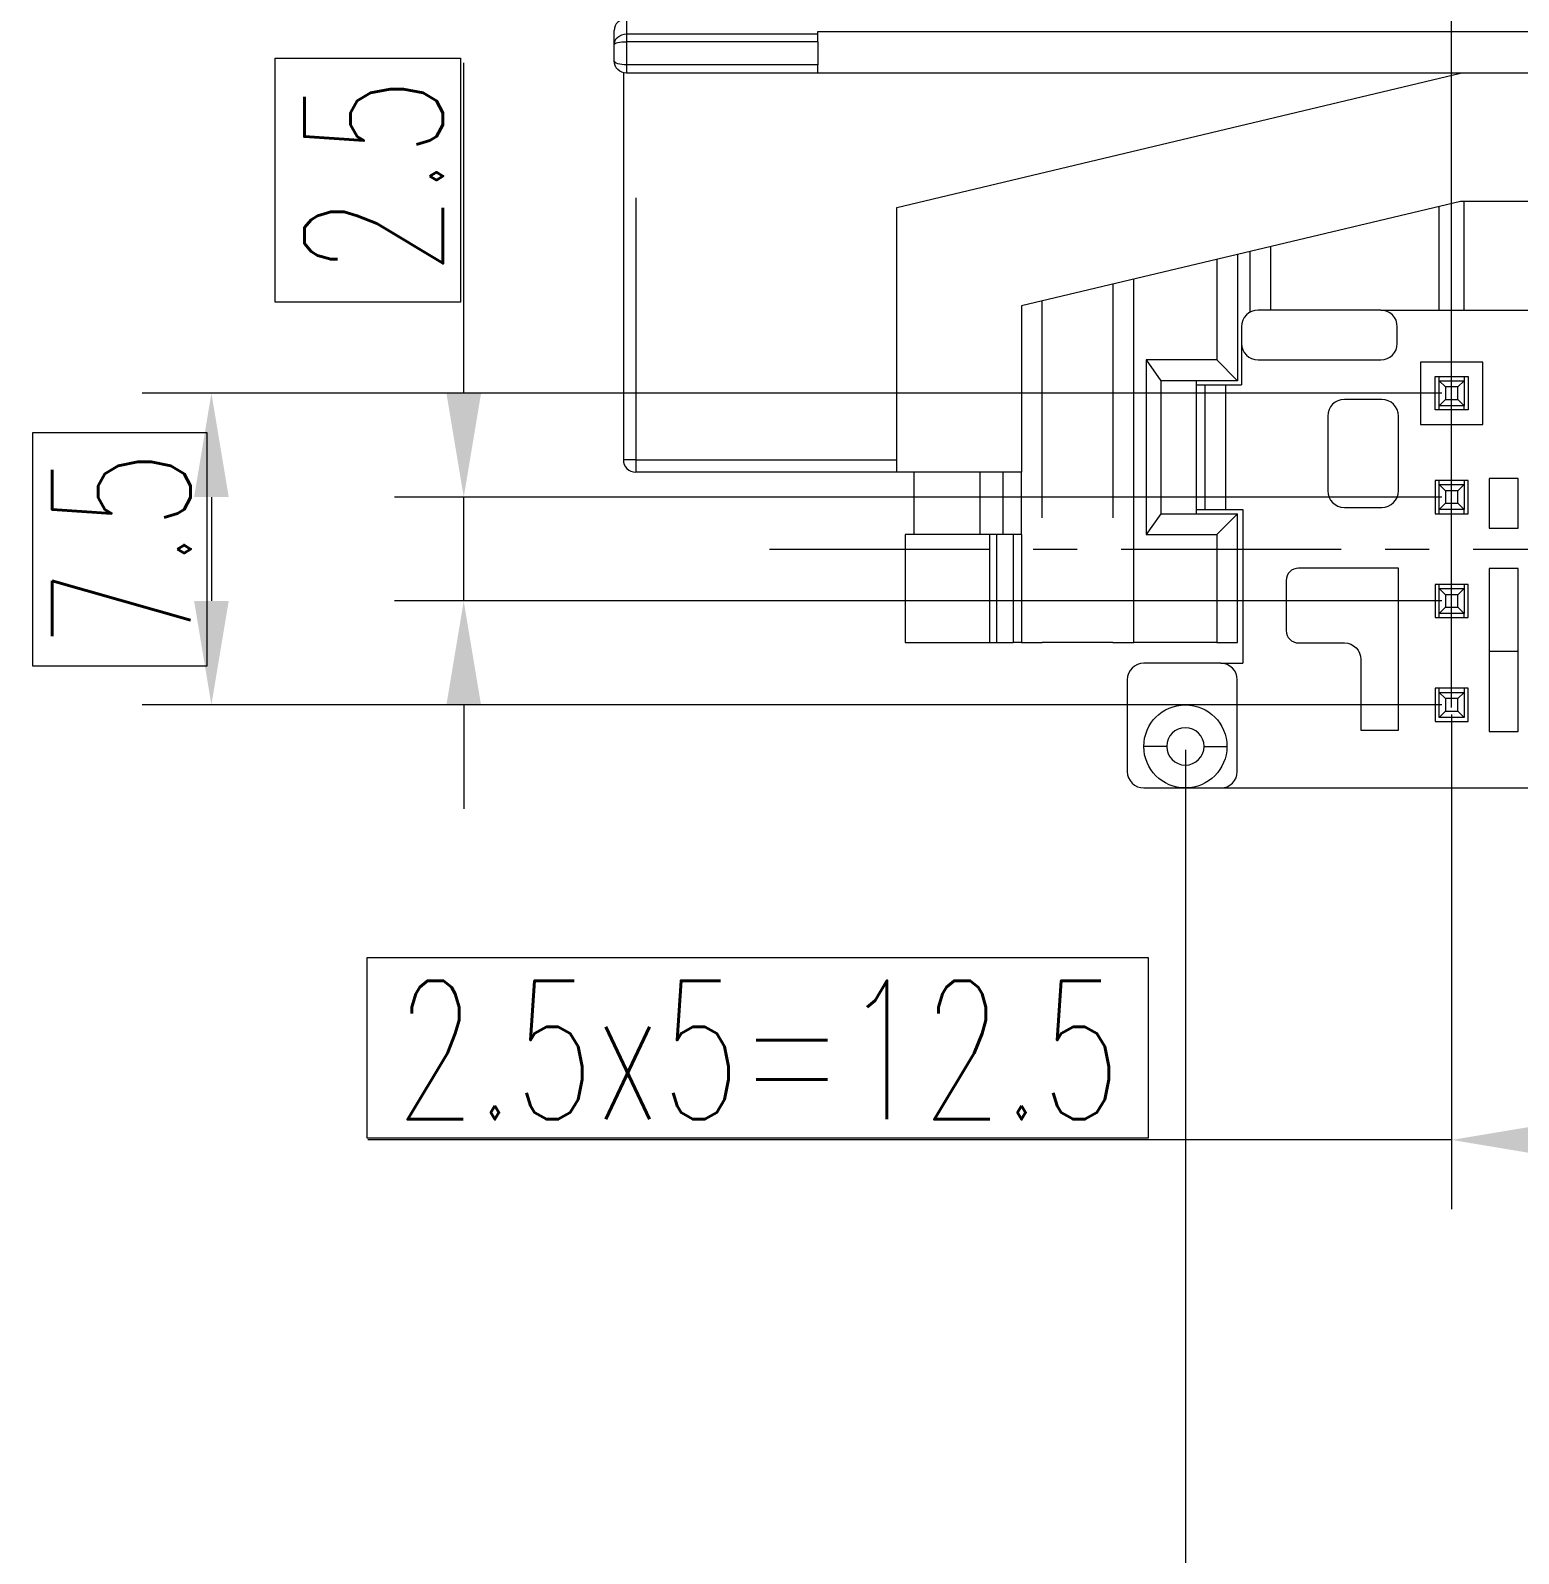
# Model space of a CAD drawing. Header units: millimetres. Extents: x 973 to 1237, y 285 to 472.
# Drawn here: x 1034.37 to 1055.86, y 313.16 to 335.15 of the extents above; entities that cross this region are included whole.
import ezdxf

# ---------------------------------------------------------------- set-up
doc = ezdxf.new("R2010")
doc.units = ezdxf.units.MM
doc.linetypes.add('CENTER', pattern=[50.8, 31.75, -6.35, 6.35, -6.35])
for name, color, linetype, true_color in [('3', 7, 'Continuous', 0xffffff), ('6', 7, 'Continuous', 0xffffff), ('7', 7, 'Continuous', 0xffffff)]:
    doc.layers.add(name, color=color, linetype=linetype, true_color=true_color)
doc.layers.add('尺寸线层', color=3, linetype='Continuous')
doc.styles.get("Standard").update_dxf_attribs({"font": 'txt', "bigfont": 'gbcbig.shx'})
doc.styles.add('标准', font='txt.shx', dxfattribs={"width": 0.667})
doc.dimstyles.new('小粟', dxfattribs={"dimtxt": 2, "dimasz": 1.5, "dimexe": 1, "dimexo": 0.05, "dimgap": 0.3, "dimtad": 1, "dimdsep": 46, "dimtxsty": 'Standard', "dimcen": 2.5, "dimadec": 0, "dimazin": 0, "dimtfac": 1, "dimtmove": 0, "dimatfit": 3, "dimfxl": 1, "dimlwd": 13, "dimlwe": 13, "dimarcsym": 0})

# ---------------------------------------------------------------- blocks, each defined once
blk = doc.blocks.new('*D560')
at = {"layer": 'DEFPOINTS', "color": 0}
for p in [(1054.801, 328.414), (1040.629, 326.914), (1054.801, 326.914)]:
    blk.add_point(p, dxfattribs=at)
at = {"layer": '尺寸线层', "color": 0, "lineweight": 13}
for p, q in [((1040.629, 329.914), (1040.629, 334.682)), ((1054.751, 328.414), (1039.629, 328.414)), ((1040.629, 326.914), (1040.629, 328.414)), ((1054.751, 326.914), (1039.629, 326.914)), ((1040.629, 325.414), (1040.629, 323.914))]:
    blk.add_line(p, q, dxfattribs=at)
at = {"layer": '尺寸线层', "color": 0}
for points in [[(1040.379, 329.914), (1040.879, 329.914), (1040.629, 328.414)], [(1040.379, 325.414), (1040.879, 325.414), (1040.629, 326.914)]]:
    blk.add_solid(points, dxfattribs=at)
at = {"layer": '尺寸线层', "color": 0, "insert": (1039.329, 333.048), "char_height": 2, "attachment_point": 5, "rotation": 90, "style": '标准'}
blk.add_mtext('2.5', dxfattribs=at)
blk = doc.blocks.new('*D561')
at = {"layer": 'DEFPOINTS', "color": 0}
for p in [(1054.801, 329.914), (1036.986, 325.414), (1054.801, 325.414)]:
    blk.add_point(p, dxfattribs=at)
at = {"layer": '尺寸线层', "color": 0, "lineweight": 13}
for p, q in [((1054.751, 329.914), (1035.986, 329.914)), ((1036.986, 328.414), (1036.986, 326.914)), ((1054.751, 325.414), (1035.986, 325.414))]:
    blk.add_line(p, q, dxfattribs=at)
at = {"layer": '尺寸线层', "color": 0}
for points in [[(1036.736, 328.414), (1037.236, 328.414), (1036.986, 329.914)], [(1036.736, 326.914), (1037.236, 326.914), (1036.986, 325.414)]]:
    blk.add_solid(points, dxfattribs=at)
at = {"layer": '尺寸线层', "color": 0, "insert": (1035.686, 327.664), "char_height": 2, "attachment_point": 5, "rotation": 90, "style": '标准'}
blk.add_mtext('7.5', dxfattribs=at)
blk = doc.blocks.new('*D562')
at = {"layer": 'DEFPOINTS', "color": 0}
for p in [(1056.391, 341.025), (1054.891, 325.324), (1056.391, 325.324)]:
    blk.add_point(p, dxfattribs=at)
at = {"layer": '尺寸线层', "color": 0, "lineweight": 13}
for p, q in [((1054.891, 325.374), (1054.891, 342.025)), ((1056.391, 325.374), (1056.391, 342.025)), ((1053.391, 341.025), (1051.891, 341.025)), ((1054.891, 341.025), (1056.391, 341.025)), ((1057.891, 341.025), (1062.659, 341.025))]:
    blk.add_line(p, q, dxfattribs=at)
at = {"layer": '尺寸线层', "color": 0}
for points in [[(1053.391, 341.275), (1053.391, 340.775), (1054.891, 341.025)], [(1057.891, 341.275), (1057.891, 340.775), (1056.391, 341.025)]]:
    blk.add_solid(points, dxfattribs=at)
at = {"layer": '尺寸线层', "color": 0, "insert": (1061.025, 342.325), "char_height": 2, "attachment_point": 5, "style": '标准'}
blk.add_mtext('2.5', dxfattribs=at)
blk = doc.blocks.new('*D563')
at = {"layer": 'DEFPOINTS', "color": 0}
for p in [(1054.891, 325.324), (1062.391, 325.324), (1062.391, 319.132)]:
    blk.add_point(p, dxfattribs=at)
at = {"layer": '尺寸线层', "color": 0, "lineweight": 13}
for p, q in [((1054.891, 325.274), (1054.891, 318.132)), ((1062.391, 325.274), (1062.391, 318.132)), ((1054.891, 319.132), (1039.245, 319.132)), ((1060.891, 319.132), (1056.391, 319.132))]:
    blk.add_line(p, q, dxfattribs=at)
at = {"layer": '尺寸线层', "color": 0}
for points in [[(1056.391, 319.382), (1056.391, 318.882), (1054.891, 319.132)], [(1060.891, 319.382), (1060.891, 318.882), (1062.391, 319.132)]]:
    blk.add_solid(points, dxfattribs=at)
at = {"layer": '尺寸线层', "color": 0, "insert": (1044.881, 320.432), "char_height": 2, "attachment_point": 5, "style": '标准'}
blk.add_mtext('2.5x5=12.5', dxfattribs=at)
blk = doc.blocks.new('*D567')
at = {"layer": 'DEFPOINTS', "color": 0}
for p in [(1051.047, 324.814), (1070.547, 324.814), (1070.547, 310.482)]:
    blk.add_point(p, dxfattribs=at)
at = {"layer": '尺寸线层', "color": 0, "lineweight": 13}
for p, q in [((1051.047, 324.764), (1051.047, 309.482)), ((1070.547, 324.764), (1070.547, 309.482)), ((1052.547, 310.482), (1069.047, 310.482))]:
    blk.add_line(p, q, dxfattribs=at)
at = {"layer": '尺寸线层', "color": 0}
for points in [[(1052.547, 310.732), (1052.547, 310.232), (1051.047, 310.482)], [(1069.047, 310.732), (1069.047, 310.232), (1070.547, 310.482)]]:
    blk.add_solid(points, dxfattribs=at)
at = {"layer": '尺寸线层', "color": 0, "insert": (1060.797, 311.782), "char_height": 2, "attachment_point": 5, "style": '标准'}
blk.add_mtext('32.5', dxfattribs=at)

msp = doc.modelspace()

# ---------------------------------------------------------------- linework, layer by layer
at = {"color": 2, "lineweight": 13}
for points in [[(1040.583, 331.228), (1037.907, 331.228), (1037.907, 334.753), (1040.583, 334.753)], [(1036.918, 325.974), (1034.408, 325.974), (1034.408, 329.349), (1036.918, 329.349)], [(1039.232, 319.165), (1050.515, 319.165), (1050.515, 321.764), (1039.232, 321.764)]]:
    msp.add_lwpolyline(points, close=True, dxfattribs=at)
at = {"layer": '3', "color": 7, "linetype": 'Continuous', "lineweight": 18}
for p, q in [((1042.801, 334.947), (1042.801, 335.151)), ((1042.801, 334.714), (1042.801, 334.947)), ((1045.741, 335.103), (1045.741, 335.138)), ((1045.741, 335.138), (1075.861, 335.138)), ((1045.741, 334.989), (1045.741, 335.103)), ((1045.741, 334.989), (1045.741, 334.654)), ((1042.933, 334.541), (1042.933, 328.954)), ((1045.741, 334.534), (1042.981, 334.534)), ((1045.741, 334.534), (1045.741, 334.654)), ((1075.861, 334.534), (1045.741, 334.534)), ((1046.881, 332.596), (1055.021, 334.534)), ((1046.881, 328.774), (1046.881, 332.596)), ((1055.021, 332.684), (1048.681, 331.174)), ((1066.58, 332.684), (1055.021, 332.684)), ((1051.501, 331.846), (1051.501, 330.394)), ((1051.801, 331.917), (1051.801, 330.094)), ((1051.981, 331.084), (1051.981, 331.96)), ((1050.301, 326.314), (1050.301, 331.56)), ((1048.681, 331.174), (1048.681, 328.774)), ((1050.481, 330.394), (1050.481, 327.874)), ((1050.481, 330.394), (1050.691, 330.094)), ((1051.501, 330.394), (1050.481, 330.394)), ((1051.801, 330.094), (1051.501, 330.394)), ((1051.801, 330.094), (1050.691, 330.094)), ((1050.691, 330.094), (1050.691, 328.174)), ((1051.201, 330.094), (1051.201, 328.174)), ((1046.881, 328.774), (1043.113, 328.774)), ((1048.681, 328.774), (1046.881, 328.774)), ((1047.133, 327.874), (1047.133, 328.774)), ((1048.081, 328.774), (1048.081, 327.874)), ((1048.411, 328.774), (1048.411, 327.874)), ((1048.681, 327.874), (1048.681, 328.774)), ((1050.691, 328.174), (1050.481, 327.874)), ((1050.691, 328.174), (1051.801, 328.174)), ((1051.501, 327.874), (1051.801, 328.174)), ((1051.801, 326.314), (1051.801, 328.174)), ((1048.225, 327.874), (1047.001, 327.874)), ((1047.001, 327.874), (1047.001, 326.314)), ((1048.324, 327.874), (1048.225, 327.874)), ((1048.561, 327.874), (1048.324, 327.874)), ((1048.681, 327.874), (1048.561, 327.874)), ((1048.681, 327.874), (1048.681, 326.314)), ((1050.481, 327.874), (1051.501, 327.874)), ((1051.501, 327.874), (1051.501, 326.314)), ((1047.001, 326.314), (1048.225, 326.314)), ((1048.225, 326.314), (1048.324, 326.314)), ((1048.324, 326.314), (1048.561, 326.314)), ((1048.681, 326.314), (1048.561, 326.314)), ((1048.681, 326.314), (1048.981, 326.314)), ((1050.001, 326.314), (1048.981, 326.314)), ((1050.001, 326.314), (1050.301, 326.314)), ((1051.501, 326.314), (1050.301, 326.314)), ((1051.501, 326.314), (1051.801, 326.314))]:
    msp.add_line(p, q, dxfattribs=at)
at = {"layer": '3', "color": 155, "linetype": 'Continuous', "lineweight": 13}
for p, q in [((1042.981, 335.321), (1042.981, 335.103)), ((1042.981, 335.103), (1045.741, 335.103)), ((1042.981, 335.103), (1042.981, 334.989)), ((1045.741, 334.989), (1042.981, 334.989)), ((1042.981, 334.989), (1042.981, 334.654)), ((1045.741, 334.654), (1042.981, 334.654)), ((1042.981, 334.654), (1042.981, 334.534)), ((1043.113, 332.734), (1043.113, 328.954)), ((1052.281, 331.114), (1052.281, 332.032)), ((1050.001, 331.489), (1050.001, 328.114)), ((1048.981, 328.114), (1048.981, 331.246)), ((1043.113, 328.954), (1042.933, 328.954)), ((1043.113, 328.954), (1043.113, 328.774)), ((1043.113, 328.954), (1046.881, 328.954)), ((1048.225, 326.314), (1048.225, 327.874)), ((1048.324, 326.314), (1048.324, 327.874)), ((1048.561, 327.874), (1048.561, 326.314))]:
    msp.add_line(p, q, dxfattribs=at)
at = {"layer": '3', "color": 7, "linetype": 'Continuous', "lineweight": 18, "extrusion": (0, 0, -1)}
msp.add_arc((-1042.981, 334.714), 0.18, 270, 0, dxfattribs=at)
at = {"layer": '3', "color": 7, "linetype": 'Continuous', "lineweight": 18}
msp.add_arc((1043.113, 328.954), 0.18, 180, 270, dxfattribs=at)
at = {"layer": '3', "color": 155, "linetype": 'Continuous', "lineweight": 13}
msp.add_ellipse((1042.981, 335.151), major_axis=(0.18, 0), ratio=0.94299, start_param=1.570796, end_param=3.141593, dxfattribs=at)
at = {"layer": '3', "color": 7, "linetype": 'Continuous', "lineweight": 18, "extrusion": (0, 0, -1)}
msp.add_ellipse((1042.981, 334.947), major_axis=(0.18, 0), ratio=0.864499, start_param=3.141593, end_param=4.712389, dxfattribs=at)
at = {"layer": '3', "color": 155, "linetype": 'Continuous', "lineweight": 13, "extrusion": (0, 0, -1)}
for centre, ratio, start_param, end_param in [((1042.981, 334.947), 0.235838, 3.141593, 4.712389), ((1042.981, 334.714), 0.333333, 1.570796, 3.141593)]:
    msp.add_ellipse(centre, major_axis=(0.18, 0), ratio=ratio, start_param=start_param, end_param=end_param, dxfattribs=at)
at = {"layer": '6', "color": 7, "linetype": 'Continuous', "lineweight": 18}
for p, q in [((1053.867, 331.114), (1052.097, 331.114)), ((1053.867, 331.114), (1067.727, 331.114)), ((1051.857, 330.874), (1051.857, 330.634)), ((1054.107, 330.634), (1054.107, 330.874)), ((1051.857, 330.634), (1051.857, 330.034)), ((1052.097, 330.394), (1053.867, 330.394)), ((1054.441, 330.364), (1054.441, 329.464)), ((1055.341, 330.364), (1054.441, 330.364)), ((1055.341, 329.464), (1055.341, 330.364)), ((1054.651, 329.674), (1054.651, 330.154)), ((1054.651, 330.154), (1055.131, 330.154)), ((1055.131, 330.154), (1055.131, 329.674)), ((1051.201, 330.034), (1051.332, 330.034)), ((1051.332, 328.234), (1051.332, 330.034)), ((1051.332, 330.034), (1051.632, 330.034)), ((1051.632, 330.034), (1051.857, 330.034)), ((1053.882, 329.824), (1053.342, 329.824)), ((1055.131, 329.674), (1054.651, 329.674)), ((1053.102, 329.584), (1053.102, 328.504)), ((1054.122, 328.504), (1054.122, 329.584)), ((1054.441, 329.464), (1055.341, 329.464)), ((1054.651, 328.654), (1054.651, 328.174)), ((1055.131, 328.654), (1054.651, 328.654)), ((1055.131, 328.174), (1055.131, 328.654)), ((1055.431, 328.684), (1055.431, 327.964)), ((1055.851, 328.684), (1055.431, 328.684)), ((1055.851, 327.964), (1055.851, 328.684)), ((1051.201, 328.234), (1051.332, 328.234)), ((1051.332, 328.234), (1051.632, 328.234)), ((1051.632, 328.234), (1051.875, 328.234)), ((1051.875, 328.234), (1051.875, 326.014)), ((1053.342, 328.264), (1053.882, 328.264)), ((1054.651, 328.174), (1055.131, 328.174)), ((1055.431, 327.964), (1055.851, 327.964)), ((1054.122, 327.388), (1052.682, 327.388)), ((1054.122, 325.048), (1054.122, 327.388)), ((1055.431, 327.382), (1055.431, 325.03)), ((1055.851, 327.382), (1055.431, 327.382)), ((1055.851, 325.03), (1055.851, 327.382)), ((1052.502, 327.208), (1052.502, 326.488)), ((1054.651, 327.154), (1054.651, 326.674)), ((1055.131, 327.154), (1054.651, 327.154)), ((1055.131, 326.674), (1055.131, 327.154)), ((1054.651, 326.674), (1055.131, 326.674)), ((1052.682, 326.308), (1053.342, 326.308)), ((1055.431, 326.188), (1055.851, 326.188)), ((1051.557, 326.014), (1050.447, 326.014)), ((1051.557, 326.014), (1051.875, 326.014)), ((1053.582, 326.068), (1053.582, 325.048)), ((1050.207, 325.774), (1050.207, 324.454)), ((1051.797, 324.454), (1051.797, 325.774)), ((1054.651, 325.654), (1054.651, 325.174)), ((1055.131, 325.654), (1054.651, 325.654)), ((1055.131, 325.174), (1055.131, 325.654)), ((1053.582, 325.048), (1054.122, 325.048)), ((1054.651, 325.174), (1055.131, 325.174)), ((1055.431, 325.03), (1055.851, 325.03)), ((1050.447, 324.214), (1051.047, 324.214)), ((1051.047, 324.214), (1051.557, 324.214)), ((1051.557, 324.214), (1070.037, 324.214))]:
    msp.add_line(p, q, dxfattribs=at)
at = {"layer": '6', "color": 155, "linetype": 'Continuous', "lineweight": 13}
for p, q in [((1051.632, 328.234), (1051.632, 330.034)), ((1050.777, 324.814), (1050.447, 324.814)), ((1051.317, 324.814), (1051.647, 324.814))]:
    msp.add_line(p, q, dxfattribs=at)
at = {"layer": '6', "color": 1, "linetype": 'CENTER', "lineweight": 13, "ltscale": 0.1}
msp.add_line((1045.042, 327.664), (1076.605, 327.664), dxfattribs=at)
at = {"layer": '6', "color": 7, "linetype": 'Continuous', "lineweight": 18}
for centre, radius, start, end in [((1052.097, 330.874), 0.24, 90, 180), ((1053.867, 330.874), 0.24, 0, 90), ((1052.097, 330.634), 0.24, 180, 270), ((1053.867, 330.634), 0.24, 270, 0), ((1053.342, 329.584), 0.24, 90, 180), ((1053.882, 329.584), 0.24, 0, 90), ((1053.342, 328.504), 0.24, 180, 270), ((1053.882, 328.504), 0.24, 270, 0), ((1052.682, 327.208), 0.18, 90, 180), ((1052.682, 326.488), 0.18, 180, 270), ((1050.447, 325.774), 0.24, 90, 180), ((1051.557, 325.774), 0.24, 0, 90), ((1051.047, 324.814), 0.27, 0, 180), ((1051.047, 324.814), 0.27, 180, 0), ((1050.447, 324.454), 0.24, 180, 270), ((1051.557, 324.454), 0.24, 270, 0)]:
    msp.add_arc(centre, radius, start, end, dxfattribs=at)
at = {"layer": '6', "color": 7, "linetype": 'Continuous', "lineweight": 18, "extrusion": (0, 0, -1)}
for centre, radius, start, end in [((-1053.342, 326.068), 0.24, 90, 180), ((-1051.047, 324.814), 0.6, 0, 180), ((-1051.047, 324.814), 0.6, 180, 0)]:
    msp.add_arc(centre, radius, start, end, dxfattribs=at)
at = {"layer": '7', "color": 7, "linetype": 'Continuous', "lineweight": 18}
for p, q in [((1054.711, 331.114), (1054.711, 332.61)), ((1055.071, 331.114), (1055.071, 332.684)), ((1054.711, 330.094), (1054.711, 330.154)), ((1054.711, 330.094), (1055.071, 330.094)), ((1054.711, 330.094), (1054.801, 330.004)), ((1054.711, 329.734), (1054.711, 330.094)), ((1054.981, 330.004), (1055.071, 330.094)), ((1055.071, 330.154), (1055.071, 330.094)), ((1055.071, 330.094), (1055.071, 329.734)), ((1054.801, 330.004), (1054.801, 329.824)), ((1054.981, 330.004), (1054.801, 330.004)), ((1054.981, 329.824), (1054.981, 330.004)), ((1054.801, 329.824), (1054.711, 329.734)), ((1055.071, 329.734), (1054.711, 329.734)), ((1054.711, 329.674), (1054.711, 329.734)), ((1054.801, 329.824), (1054.981, 329.824)), ((1055.071, 329.734), (1054.981, 329.824)), ((1055.071, 329.674), (1055.071, 329.734)), ((1054.711, 328.594), (1054.711, 328.654)), ((1054.801, 328.504), (1054.711, 328.594)), ((1054.711, 328.234), (1054.711, 328.594)), ((1054.711, 328.594), (1055.071, 328.594)), ((1055.071, 328.594), (1054.981, 328.504)), ((1055.071, 328.654), (1055.071, 328.594)), ((1055.071, 328.594), (1055.071, 328.234)), ((1054.801, 328.324), (1054.711, 328.234)), ((1054.801, 328.504), (1054.801, 328.324)), ((1054.981, 328.504), (1054.801, 328.504)), ((1054.801, 328.324), (1054.981, 328.324)), ((1054.981, 328.324), (1054.981, 328.504)), ((1055.071, 328.234), (1054.981, 328.324)), ((1054.711, 328.174), (1054.711, 328.234)), ((1055.071, 328.234), (1054.711, 328.234)), ((1055.071, 328.174), (1055.071, 328.234)), ((1054.711, 327.094), (1054.711, 327.154)), ((1054.801, 327.004), (1054.711, 327.094)), ((1054.711, 326.734), (1054.711, 327.094)), ((1054.711, 327.094), (1055.071, 327.094)), ((1054.801, 327.004), (1054.801, 326.824)), ((1054.981, 327.004), (1054.801, 327.004)), ((1055.071, 327.094), (1054.981, 327.004)), ((1054.981, 326.824), (1054.981, 327.004)), ((1055.071, 327.154), (1055.071, 327.094)), ((1055.071, 327.094), (1055.071, 326.734)), ((1054.801, 326.824), (1054.711, 326.734)), ((1054.801, 326.824), (1054.981, 326.824)), ((1055.071, 326.734), (1054.981, 326.824)), ((1054.711, 326.674), (1054.711, 326.734)), ((1055.071, 326.734), (1054.711, 326.734)), ((1055.071, 326.674), (1055.071, 326.734)), ((1054.711, 325.594), (1054.711, 325.654)), ((1054.711, 325.594), (1055.071, 325.594)), ((1054.711, 325.234), (1054.711, 325.594)), ((1054.801, 325.504), (1054.711, 325.594)), ((1054.981, 325.504), (1054.801, 325.504)), ((1054.801, 325.504), (1054.801, 325.324)), ((1055.071, 325.594), (1054.981, 325.504)), ((1054.981, 325.324), (1054.981, 325.504)), ((1055.071, 325.654), (1055.071, 325.594)), ((1055.071, 325.594), (1055.071, 325.234)), ((1054.801, 325.324), (1054.711, 325.234)), ((1054.801, 325.324), (1054.981, 325.324)), ((1055.071, 325.234), (1054.981, 325.324)), ((1055.071, 325.234), (1054.711, 325.234))]:
    msp.add_line(p, q, dxfattribs=at)

# ---------------------------------------------------------------- dimensions: what is measured, and where the dimension line sits
at = {"layer": '尺寸线层'}
for base, p1, p2, text, picture, middle in [((1056.391, 341.025), (1054.891, 325.324), (1056.391, 325.324), '2.5', '*D562', (1061.025, 341.025)), ((1062.391, 319.132), (1054.891, 325.324), (1062.391, 325.324), '2.5x5=12.5', '*D563', (1044.881, 319.132)), ((1070.547, 310.482), (1051.047, 324.814), (1070.547, 324.814), '32.5', '*D567', (1060.797, 310.482))]:
    dim = msp.add_linear_dim(base=base, p1=p1, p2=p2, text=text, dimstyle='小粟', override={"dimtxsty": '标准'}, dxfattribs=at)
    dim.commit()
    dim.dimension.update_dxf_attribs({"geometry": picture, "text_midpoint": middle, "dimtype": 160})
for base, p1, p2, text, picture, middle in [((1040.629, 326.914), (1054.801, 328.414), (1054.801, 326.914), '2.5', '*D560', (1040.629, 333.048)), ((1036.986, 325.414), (1054.801, 329.914), (1054.801, 325.414), '7.5', '*D561', (1036.986, 327.664))]:
    dim = msp.add_linear_dim(base=base, p1=p1, p2=p2, angle=90, text=text, dimstyle='小粟', override={"dimtxsty": '标准'}, dxfattribs=at)
    dim.commit()
    dim.dimension.update_dxf_attribs({"geometry": picture, "text_midpoint": middle, "dimtype": 160})

doc.saveas('drawing.dxf')
